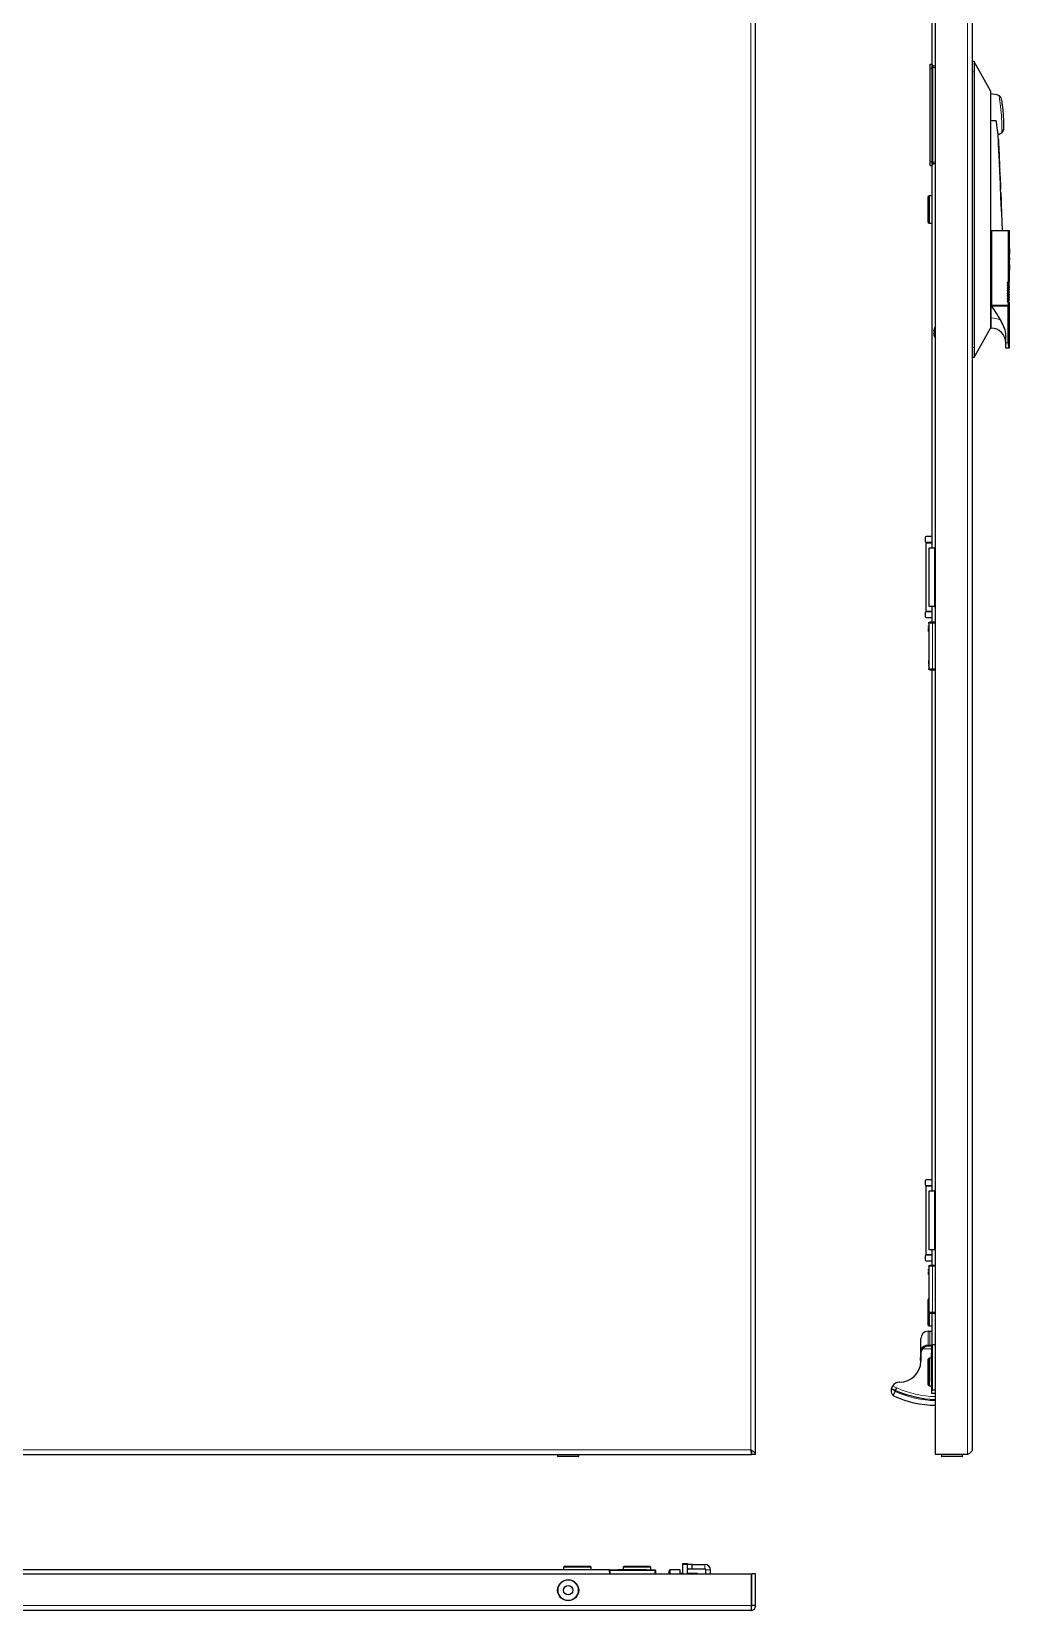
# Model space of a CAD drawing. Header units: millimetres. Extents: x -527 to 1671, y -588 to 1043.
# Drawn here: x 5 to 537, y -568 to 291 of the extents above; entities that cross this region are included whole.
import ezdxf

# ---------------------------------------------------------------- set-up
doc = ezdxf.new("R2010")
doc.units = ezdxf.units.MM

msp = doc.modelspace()

# ---------------------------------------------------------------- linework, layer by layer
at = {"color": 8, "linetype": 'Continuous', "lineweight": 18}
for p, q in [((396.75, -480.58), (396.75, 869.22)), ((514.67, -483.18), (514.67, 871.82)), ((494.37, 271.32), (495.27, 271.32)), ((495.27, 271.32), (495.27, 273.32)), ((495.27, 220.32), (495.27, 271.32)), ((495.27, 271.32), (495.67, 271.32)), ((497.27, 271.52), (495.67, 271.52)), ((518.27, 269.32), (517.27, 269.32)), ((494.37, 220.32), (495.27, 220.32)), ((495.27, 220.32), (495.67, 220.32)), ((495.27, 218.32), (495.27, 220.32)), ((495.67, 220.12), (497.27, 220.12)), ((532.46, 210.3), (532.45, 210.3)), ((532.5, 209.33), (532.49, 209.33)), ((527.48, 182.82), (527.48, 142.32)), ((536.83, 154.82), (537.48, 154.82)), ((527.48, 135.29), (527.27, 135.29)), ((527.48, 129.82), (527.48, 135.29)), ((535.48, 121.82), (536.83, 121.82)), ((518.27, 119.32), (517.27, 119.32)), ((495.22, 13.02), (495.22, 13.32)), ((495.22, 10.32), (495.22, 13.02)), ((496.77, -21.68), (496.77, 10.32)), ((495.22, -24.38), (495.22, -21.68)), ((495.22, -24.68), (495.22, -24.38)), ((495.67, -55.68), (495.67, -30.68)), ((495.67, -30.68), (497.27, -30.68)), ((497.27, -55.68), (495.67, -55.68)), ((495.22, -336.98), (495.22, -336.68)), ((495.22, -339.68), (495.22, -336.98)), ((496.77, -371.68), (496.77, -339.68)), ((495.22, -374.38), (495.22, -371.68)), ((495.22, -374.68), (495.22, -374.38)), ((495.67, -380.68), (497.27, -380.68)), ((495.67, -405.68), (495.67, -380.68)), ((497.27, -405.68), (495.67, -405.68)), ((489.27, -420.03), (489.27, -420.03)), ((493.3, -423.53), (493.3, -416.03)), ((494.26, -416.03), (494.26, -423.53)), ((495.27, -425.53), (490.15, -425.53)), ((493.27, -424.03), (493.27, -423.53)), ((493.27, -423.53), (493.3, -423.53)), ((493.3, -424.03), (493.3, -423.53)), ((493.3, -423.53), (494.26, -423.53)), ((494.26, -423.53), (495.27, -423.53)), ((495.27, -423.48), (495.57, -423.48)), ((495.57, -423.18), (495.57, -423.48)), ((497.27, -423.48), (495.57, -423.48)), ((495.57, -423.48), (495.57, -447.88)), ((473.94, -445.92), (476.14, -446.83)), ((495.07, -442.08), (495.27, -442.08)), ((495.27, -447.88), (495.57, -447.88)), ((495.57, -447.88), (495.57, -448.18)), ((495.57, -447.88), (497.27, -447.88)), ((-392.05, -480.58), (396.75, -480.58)), ((291.6, -483.93), (303.1, -483.93)), ((500.52, -483.93), (512.02, -483.93)), ((320.15, -546.25), (319.85, -546.25)), ((320.15, -546.25), (320.15, -545.95)), ((344.55, -546.25), (320.15, -546.25)), ((320.15, -546.25), (320.15, -547.95)), ((328.98, -545.75), (328.98, -545.95)), ((344.55, -545.95), (344.55, -546.25)), ((344.55, -547.95), (344.55, -546.25)), ((344.85, -546.25), (344.55, -546.25)), ((352.9, -545.9), (352.9, -547.95)), ((358.55, -547.9), (358.55, -547.95)), ((362.3, -542.9), (359.8, -542.9)), ((371.8, -545.4), (371.8, -542.9)), ((372.3, -545.9), (374.8, -545.9)), ((397.05, -565.35), (-392.35, -565.35))]:
    msp.add_line(p, q, dxfattribs=at)
at = {"color": 7, "linetype": 'Continuous', "lineweight": 25}
for p, q in [((399.35, -483.18), (399.35, 871.82)), ((497.27, -483.18), (497.27, 871.82)), ((517.27, 869.22), (517.27, 271.82)), ((495.27, 378.32), (495.27, 273.32)), ((494.37, 273.32), (495.27, 273.32)), ((494.37, 271.32), (494.37, 273.32)), ((494.37, 220.32), (494.37, 271.32)), ((495.67, 272.92), (495.67, 271.32)), ((495.67, 272.52), (497.27, 272.52)), ((495.67, 271.32), (495.67, 220.32)), ((518.27, 274.82), (517.27, 274.82)), ((517.27, 271.82), (517.27, 269.32)), ((517.27, 269.32), (517.27, 119.32)), ((518.27, 269.32), (518.27, 119.32)), ((527.27, 258.82), (519.35, 272.91)), ((527.27, 258.82), (527.27, 253.35)), ((527.27, 253.35), (527.27, 245.82)), ((527.27, 245.82), (527.27, 142.82)), ((531.79, 226.15), (531.39, 235.34)), ((531.51, 232.12), (531.46, 232.5)), ((531.52, 232.12), (531.47, 232.5)), ((531.47, 232.5), (531.59, 229.34)), ((531.52, 231.83), (531.51, 232.12)), ((531.52, 232.12), (531.51, 232.12)), ((531.53, 231.83), (531.52, 232.12)), ((534.21, 237.76), (534.22, 237.95)), ((531.53, 231.83), (531.52, 231.83)), ((531.88, 224.06), (531.78, 226.15)), ((531.79, 226.14), (531.78, 226.14)), ((532.06, 220.15), (531.83, 223.95)), ((532.04, 220.55), (531.9, 223.65)), ((494.37, 218.32), (494.37, 220.32)), ((494.37, 218.32), (495.27, 218.32)), ((495.27, 218.32), (495.27, 10.32)), ((495.67, 220.32), (495.67, 218.72)), ((497.27, 219.12), (495.67, 219.12)), ((531.9, 222.26), (532.14, 218.27)), ((532.03, 220.55), (532.06, 220.15)), ((532.1, 218.9), (532.05, 220.15)), ((532.06, 220.15), (532.05, 220.15)), ((532.08, 218.27), (532.07, 218.27)), ((532.14, 218.27), (532.08, 218.27)), ((532.23, 216.04), (532.13, 218.27)), ((532.17, 216.04), (532.17, 216.05)), ((532.17, 216.04), (532.17, 216.04)), ((532.29, 214.78), (532.24, 216.04)), ((532.28, 214.77), (532.28, 214.78)), ((532.39, 212.32), (532.3, 214.46)), ((532.4, 212.32), (532.39, 212.32)), ((532.6, 207.77), (532.4, 212.35)), ((532.45, 210.3), (532.49, 209.33)), ((532.46, 210.3), (532.5, 209.33)), ((532.57, 207.77), (532.56, 207.77)), ((532.69, 205.41), (532.59, 207.77)), ((493.77, 201.82), (493.27, 201.32)), ((493.27, 194.32), (493.27, 201.32)), ((495.27, 201.82), (493.77, 201.82)), ((493.77, 201.82), (493.77, 194.32)), ((532.64, 205.41), (532.64, 205.41)), ((532.81, 202.94), (532.7, 205.41)), ((532.76, 203.7), (532.77, 203.7)), ((532.77, 203.7), (532.78, 203.7)), ((532.8, 203.18), (532.79, 203.32)), ((532.82, 202.77), (532.8, 203.05)), ((532.84, 201.47), (532.82, 201.47)), ((532.85, 201.47), (532.83, 201.47)), ((532.89, 201.01), (532.84, 202.25)), ((532.87, 200.68), (532.84, 201.47)), ((532.88, 200.68), (532.85, 201.47)), ((532.86, 200.68), (532.85, 200.68)), ((532.86, 200.68), (532.88, 200.68)), ((532.87, 201.5), (532.92, 200.4)), ((532.91, 200.69), (532.89, 201.01)), ((532.95, 199.79), (532.91, 200.59)), ((533, 198.56), (532.95, 199.79)), ((533.04, 197.76), (533.02, 198.03)), ((533.05, 197.5), (533.04, 197.64)), ((493.27, 187.32), (493.27, 194.32)), ((493.77, 194.32), (493.77, 186.82)), ((533.18, 194.44), (533.06, 197.11)), ((533.06, 197.04), (533.06, 197.04)), ((533.07, 197.04), (533.07, 197.04)), ((533.18, 192.97), (533.12, 194.42)), ((533.14, 194.44), (533.13, 194.44)), ((533.26, 192.32), (533.17, 194.44)), ((533.69, 182.82), (533.27, 192.32)), ((493.27, 187.32), (493.77, 186.82)), ((493.77, 186.82), (495.27, 186.82)), ((527.27, 182.82), (527.48, 182.82)), ((527.48, 182.82), (527.72, 182.82)), ((527.72, 182.82), (527.72, 142.32)), ((527.72, 182.82), (536.83, 182.82)), ((536.83, 182.82), (536.83, 154.82)), ((536.83, 182.82), (537.48, 182.82)), ((537.48, 177.82), (537.48, 182.82)), ((537.23, 177.82), (537.48, 177.82)), ((537.23, 177.82), (537.23, 168.06)), ((537.35, 175.87), (537.35, 170.01)), ((537.36, 175.87), (537.35, 175.87)), ((537.36, 175.87), (537.36, 170.01)), ((537.36, 175.87), (537.48, 175.87)), ((537.48, 174.89), (537.41, 174.89)), ((537.41, 174.89), (537.41, 170.01)), ((537.46, 172.94), (537.46, 170.01)), ((537.47, 172.94), (537.46, 172.94)), ((537.47, 175.87), (537.47, 177.82)), ((537.47, 172.94), (537.47, 174.89)), ((537.47, 172.94), (537.47, 170.01)), ((537.47, 172.94), (537.48, 172.94)), ((537.48, 174.89), (537.48, 175.87)), ((537.48, 170.01), (537.48, 172.94)), ((537.41, 168.06), (537.23, 168.06)), ((537.37, 164.26), (537.23, 164.26)), ((537.23, 164.26), (537.23, 161.29)), ((537.29, 163.77), (537.29, 162.97)), ((537.3, 163.77), (537.29, 163.77)), ((537.3, 163.77), (537.3, 162.97)), ((537.3, 163.77), (537.36, 163.77)), ((537.36, 170.01), (537.35, 170.01)), ((537.41, 170.01), (537.36, 170.01)), ((537.41, 168.06), (537.41, 165.13)), ((537.48, 165.13), (537.41, 165.13)), ((537.43, 163.43), (537.42, 163.43)), ((537.47, 164.26), (537.44, 161.29)), ((537.47, 170.01), (537.46, 170.01)), ((537.46, 168.06), (537.46, 167.09)), ((537.47, 168.06), (537.46, 168.06)), ((537.47, 167.09), (537.46, 167.09)), ((537.46, 162.39), (537.47, 163.66)), ((537.47, 168.06), (537.47, 170.01)), ((537.48, 170.01), (537.47, 170.01)), ((537.47, 168.06), (537.47, 167.09)), ((537.47, 168.06), (537.48, 168.06)), ((537.47, 165.13), (537.47, 167.09)), ((537.48, 167.09), (537.47, 167.09)), ((537.48, 164.26), (537.47, 164.26)), ((537.48, 163.66), (537.47, 163.66)), ((537.47, 162.39), (537.48, 163.66)), ((537.48, 167.09), (537.48, 168.06)), ((537.48, 164.26), (537.48, 165.13)), ((537.48, 163.63), (537.48, 164.26)), ((537.48, 163.66), (537.48, 162.39)), ((536.29, 154.72), (536.72, 154.72)), ((537.38, 154.72), (536.72, 154.72)), ((537.48, 153.42), (536.98, 154.72)), ((537.23, 161.29), (537.3, 161.29)), ((537.3, 162.97), (537.29, 162.97)), ((537.29, 162.47), (537.29, 161.29)), ((537.3, 162.47), (537.29, 162.47)), ((537.36, 162.97), (537.3, 162.97)), ((537.3, 162.47), (537.3, 161.29)), ((537.3, 162.47), (537.35, 162.47)), ((537.38, 161.29), (537.4, 161.29)), ((537.4, 162.73), (537.39, 162.73)), ((537.39, 161.29), (537.43, 161.29)), ((537.43, 162.08), (537.42, 162.08)), ((537.42, 161.73), (537.42, 161.71)), ((537.43, 161.73), (537.42, 161.73)), ((537.43, 161.71), (537.42, 161.71)), ((537.42, 161.38), (537.42, 161.29)), ((537.43, 161.38), (537.42, 161.38)), ((537.43, 161.73), (537.43, 161.71)), ((537.43, 161.38), (537.43, 161.29)), ((537.44, 161.29), (537.47, 161.29)), ((537.47, 162.39), (537.46, 162.39)), ((537.46, 161.29), (537.46, 161.9)), ((537.47, 161.9), (537.46, 161.9)), ((537.47, 161.9), (537.47, 162.72)), ((537.47, 162.39), (537.48, 162.39)), ((537.47, 161.9), (537.48, 161.9)), ((537.47, 161.29), (537.47, 161.9)), ((537.48, 154.82), (537.48, 161.9)), ((536.29, 153.32), (536.72, 153.32)), ((536.29, 151.92), (536.72, 151.92)), ((536.29, 150.52), (536.72, 150.52)), ((536.29, 149.12), (536.72, 149.12)), ((536.29, 147.72), (536.72, 147.72)), ((536.29, 146.32), (536.72, 146.32)), ((537.38, 153.32), (536.72, 153.32)), ((537.38, 151.92), (536.72, 151.92)), ((537.38, 150.52), (536.72, 150.52)), ((537.38, 149.12), (536.72, 149.12)), ((537.38, 147.72), (536.72, 147.72)), ((537.38, 146.32), (536.72, 146.32)), ((537.48, 153.42), (536.83, 153.42)), ((537.48, 152.02), (536.83, 152.02)), ((537.48, 150.62), (536.83, 150.62)), ((537.48, 149.22), (536.83, 149.22)), ((537.48, 147.82), (536.83, 147.82)), ((537.48, 146.42), (536.83, 146.42)), ((537.48, 152.02), (536.98, 153.32)), ((537.48, 150.62), (536.98, 151.92)), ((537.48, 149.22), (536.98, 150.52)), ((537.48, 147.82), (536.98, 149.12)), ((537.48, 146.42), (536.98, 147.72)), ((537.48, 145.02), (536.98, 146.32)), ((527.27, 142.82), (527.27, 141.82)), ((527.27, 142.32), (527.48, 142.32)), ((527.48, 141.82), (527.27, 141.82)), ((527.48, 142.32), (527.72, 142.32)), ((527.48, 141.82), (527.72, 141.82)), ((527.72, 142.32), (536.83, 142.32)), ((527.72, 141.82), (536.83, 141.82)), ((535.48, 141.82), (535.46, 142.32)), ((536.29, 144.92), (536.72, 144.92)), ((537.38, 144.92), (536.72, 144.92)), ((537.48, 145.02), (536.83, 145.02)), ((536.83, 143.62), (536.83, 142.32)), ((537.48, 143.62), (536.83, 143.62)), ((536.83, 142.32), (537.48, 142.32)), ((536.83, 121.82), (536.83, 141.82)), ((536.83, 141.82), (537.48, 141.82)), ((537.48, 143.62), (536.98, 144.92)), ((537.48, 142.32), (537.48, 143.62)), ((537.48, 118.82), (537.48, 141.82)), ((496.56, 129.47), (496.56, 129.39)), ((519.35, 115.74), (527.27, 129.82)), ((527.27, 135.29), (527.27, 129.82)), ((527.27, 129.82), (527.48, 129.82)), ((496.25, 128.1), (496.56, 128.02)), ((496.56, 126.93), (496.25, 126.84)), ((496.56, 128.02), (496.56, 126.93)), ((496.56, 125.55), (496.56, 125.48)), ((535.48, 121.82), (535.48, 124.91)), ((517.27, 119.32), (517.27, 116.82)), ((517.27, 116.82), (517.27, -480.58)), ((518.27, 113.82), (517.27, 113.82)), ((537.2, 118.82), (535.48, 118.82)), ((537.48, 118.82), (537.2, 118.82)), ((491.72, 15.82), (491.72, 13.82)), ((495.27, 16.32), (492.22, 16.32)), ((492.22, 13.32), (495.27, 13.32)), ((492.22, 13.32), (492.22, 13.02)), ((492.22, -24.38), (492.22, 13.02)), ((492.22, 13.02), (495.22, 13.02)), ((493.77, 10.32), (496.77, 10.32)), ((493.77, -21.68), (493.77, 10.32)), ((494.72, 13.32), (494.72, 13.02)), ((495.22, 13.02), (495.27, 13.02)), ((497.27, 10.32), (496.77, 10.32)), ((491.72, -25.18), (491.72, -27.18)), ((495.22, -24.38), (492.22, -24.38)), ((492.22, -24.38), (492.22, -24.68)), ((495.27, -24.68), (492.22, -24.68)), ((496.77, -21.68), (493.77, -21.68)), ((494.72, -24.38), (494.72, -24.68)), ((495.27, -24.38), (495.22, -24.38)), ((495.27, -21.68), (495.27, -30.18)), ((496.77, -21.68), (497.27, -21.68)), ((492.22, -27.68), (495.27, -27.68)), ((493.67, -30.68), (493.67, -55.68)), ((497.27, -30.18), (495.67, -30.18)), ((495.27, -56.18), (495.27, -339.68)), ((495.67, -56.18), (497.27, -56.18)), ((491.72, -334.18), (491.72, -336.18)), ((495.27, -333.68), (492.22, -333.68)), ((492.22, -336.68), (495.27, -336.68)), ((492.22, -336.68), (492.22, -336.98)), ((492.22, -374.38), (492.22, -336.98)), ((492.22, -336.98), (495.22, -336.98)), ((493.77, -371.68), (493.77, -339.68)), ((493.77, -339.68), (496.77, -339.68)), ((494.72, -336.68), (494.72, -336.98)), ((495.22, -336.98), (495.27, -336.98)), ((497.27, -339.68), (496.77, -339.68)), ((491.72, -375.18), (491.72, -377.18)), ((495.22, -374.38), (492.22, -374.38)), ((492.22, -374.38), (492.22, -374.68)), ((495.27, -374.68), (492.22, -374.68)), ((492.22, -377.68), (495.27, -377.68)), ((496.77, -371.68), (493.77, -371.68)), ((494.72, -374.38), (494.72, -374.68)), ((495.27, -374.38), (495.22, -374.38)), ((495.27, -371.68), (495.27, -380.18)), ((496.77, -371.68), (497.27, -371.68)), ((493.67, -380.68), (493.67, -405.68)), ((497.27, -380.18), (495.67, -380.18)), ((493.67, -398.28), (493.27, -398.68)), ((493.27, -405.68), (493.27, -398.68)), ((493.27, -412.68), (493.27, -405.68)), ((493.77, -405.68), (493.77, -413.18)), ((495.27, -406.18), (495.27, -423.18)), ((495.67, -406.18), (497.16, -406.18)), ((489.27, -425.97), (489.27, -420.03)), ((489.27, -425.96), (489.27, -420.03)), ((493.27, -412.68), (493.77, -413.18)), ((493.27, -416.03), (493.3, -416.03)), ((493.27, -416.03), (493.27, -416.03)), ((493.3, -416.03), (494.26, -416.03)), ((493.77, -413.18), (495.27, -413.18)), ((494.26, -416.03), (495.27, -416.03)), ((489.17, -428.36), (489.27, -428.36)), ((489.17, -428.49), (489.27, -428.49)), ((489.17, -428.49), (489.17, -430.04)), ((489.27, -428.03), (489.27, -425.97)), ((489.27, -428.03), (489.27, -432.28)), ((493.27, -424.03), (495.27, -424.03)), ((495.07, -427.82), (495.27, -427.82)), ((495.07, -430.78), (495.07, -427.82)), ((495.27, -423.18), (495.57, -423.18)), ((495.27, -447.88), (495.27, -423.48)), ((495.57, -423.18), (496.22, -423.18)), ((496.22, -423.18), (497.27, -423.18)), ((489.16, -430.18), (489.17, -430.18)), ((489.17, -430.04), (489.27, -430.04)), ((489.17, -430.18), (489.27, -430.18)), ((489.17, -430.25), (489.27, -430.25)), ((489.17, -430.38), (489.27, -430.38)), ((489.17, -431.38), (489.17, -430.38)), ((489.17, -431.88), (489.17, -431.38)), ((489.17, -431.38), (489.27, -431.38)), ((489.17, -431.88), (489.27, -431.88)), ((493.77, -430.68), (493.27, -431.18)), ((493.27, -438.18), (493.27, -431.18)), ((495.07, -430.68), (493.77, -430.68)), ((493.77, -430.68), (493.77, -438.18)), ((495.05, -434.22), (495.27, -434.22)), ((495.07, -437.38), (495.05, -437.38)), ((495.07, -430.78), (495.27, -430.78)), ((495.07, -432.77), (495.07, -430.78)), ((495.07, -432.77), (495.27, -432.77)), ((495.07, -434.13), (495.07, -432.77)), ((495.07, -434.13), (495.27, -434.13)), ((495.07, -435.79), (495.07, -434.38)), ((495.07, -436.83), (495.07, -435.79)), ((495.07, -435.79), (495.27, -435.79)), ((495.07, -436.83), (495.27, -436.83)), ((495.07, -438.71), (495.07, -436.83)), ((493.27, -445.18), (493.27, -438.18)), ((493.27, -445.18), (493.77, -445.68)), ((493.77, -438.18), (493.77, -445.68)), ((493.77, -445.68), (495.27, -445.68)), ((495.07, -438.71), (495.27, -438.71)), ((495.07, -439.51), (495.07, -438.71)), ((495.07, -439.51), (495.27, -439.51)), ((495.07, -443.32), (495.27, -443.32)), ((475.54, -448.21), (473.38, -447.31)), ((495.27, -449.83), (495.27, -447.88)), ((497.27, -449.83), (495.27, -449.83)), ((497.27, -448.18), (495.57, -448.18)), ((-392.35, -483.18), (397.05, -483.18)), ((291.6, -483.18), (291.6, -483.93)), ((302.85, -484.18), (291.85, -484.18)), ((303.1, -483.93), (303.1, -483.18)), ((397.05, -481.18), (397.05, -483.18)), ((399.35, -483.18), (397.35, -483.18)), ((514.67, -483.18), (497.27, -483.18)), ((500.52, -483.18), (500.52, -483.93)), ((511.77, -484.18), (500.77, -484.18)), ((512.02, -483.93), (512.02, -483.18)), ((-392.35, -547.95), (397.05, -547.95)), ((319.85, -545.95), (-315.15, -545.95)), ((295.35, -543.95), (294.85, -544.45)), ((294.85, -544.45), (294.85, -545.95)), ((309.85, -544.45), (294.85, -544.45)), ((295.35, -543.95), (309.35, -543.95)), ((309.85, -544.45), (309.35, -543.95)), ((309.85, -545.95), (309.85, -544.45)), ((319.85, -545.95), (319.85, -546.25)), ((319.85, -546.89), (319.85, -546.25)), ((319.85, -546.89), (319.85, -547.95)), ((320.15, -545.95), (344.55, -545.95)), ((324.5, -545.75), (324.5, -545.95)), ((324.5, -545.75), (324.85, -545.75)), ((324.85, -545.75), (324.85, -545.95)), ((324.85, -545.75), (325.1, -545.75)), ((325.1, -545.75), (325.1, -545.95)), ((325.1, -545.75), (325.21, -545.75)), ((325.21, -545.75), (325.21, -545.95)), ((326.24, -545.75), (326.24, -545.95)), ((326.24, -545.75), (326.89, -545.75)), ((326.91, -545.75), (326.91, -545.95)), ((326.91, -545.75), (327.25, -545.75)), ((327.25, -545.75), (327.25, -545.95)), ((327.85, -543.95), (327.35, -544.45)), ((327.35, -544.45), (327.35, -545.75)), ((342.35, -544.45), (327.35, -544.45)), ((327.85, -543.95), (341.85, -543.95)), ((330.57, -545.95), (330.57, -545.72)), ((330.7, -545.75), (331.48, -545.75)), ((331.48, -545.75), (332.28, -545.75)), ((331.48, -545.75), (331.48, -545.95)), ((332.28, -545.75), (332.28, -545.95)), ((332.28, -545.75), (332.76, -545.75)), ((332.76, -545.75), (332.76, -545.95)), ((332.76, -545.75), (334.15, -545.75)), ((333.79, -545.72), (333.79, -545.75)), ((334.15, -545.75), (334.15, -545.95)), ((334.15, -545.75), (335.2, -545.75)), ((335.2, -545.75), (335.2, -545.95)), ((336.25, -545.75), (336.25, -545.95)), ((336.25, -545.75), (338.21, -545.75)), ((338.21, -545.75), (338.21, -545.95)), ((338.21, -545.75), (340.2, -545.75)), ((340.2, -545.75), (340.2, -545.95)), ((342.35, -544.45), (341.85, -543.95)), ((342.35, -545.95), (342.35, -544.45)), ((344.85, -546.25), (344.85, -547.95)), ((352.3, -547.95), (352.3, -546.5)), ((358.3, -545.9), (352.9, -545.9)), ((358.3, -547.95), (358.3, -545.9)), ((359.8, -547.9), (358.55, -547.9)), ((359.8, -542.4), (362.3, -542.4)), ((359.8, -542.9), (359.8, -542.4)), ((359.8, -547.95), (359.8, -542.9)), ((362.3, -542.4), (362.3, -542.9)), ((362.3, -547.95), (362.3, -542.9)), ((362.8, -542.9), (362.3, -542.94)), ((367.75, -547.9), (362.3, -547.9)), ((364.8, -542.9), (362.8, -542.9)), ((362.8, -545.4), (364.8, -545.4)), ((364.8, -542.9), (371.8, -542.9)), ((364.8, -545.4), (364.8, -542.9)), ((364.8, -545.4), (371.8, -545.4)), ((367.8, -547.95), (367.75, -547.9)), ((367.75, -547.95), (367.75, -547.9)), ((372.3, -547.95), (372.3, -545.9)), ((374.8, -547.95), (374.8, -545.9)), ((397.05, -565.35), (397.05, -547.95)), ((399.35, -547.95), (397.35, -547.95)), ((397.35, -565.35), (397.35, -547.95)), ((399.35, -565.35), (399.35, -547.95)), ((399.35, -565.35), (397.35, -565.35)), ((396.75, -567.95), (-392.05, -567.95))]:
    msp.add_line(p, q, dxfattribs=at)
at = {"color": 7, "linetype": 'Continuous', "lineweight": 25, "flags": 128}
for points in [[(531.83, 223.95), (531.87, 223), (531.9, 222.26)], [(532.08, 218.27), (532.13, 217.02), (532.17, 216.04)], [(532.45, 209.64), (532.56, 207.27), (532.64, 205.41)], [(532.49, 209.33), (532.53, 208.46), (532.56, 207.77)], [(532.5, 209.33), (532.54, 208.46), (532.57, 207.77)], [(532.84, 200.82), (533.03, 196.43), (533.18, 192.97)], [(533.13, 194.44), (532.97, 197.93), (532.85, 200.68)], [(533.14, 194.44), (532.98, 197.93), (532.86, 200.68)], [(537.39, 161.99), (537.39, 161.81), (537.39, 161.67)], [(537.42, 161.73), (537.42, 161.93), (537.42, 162.08)], [(537.43, 161.73), (537.43, 161.93), (537.43, 162.08)], [(397.35, -554.45), (397.21, -554.2), (397.05, -553.93)], [(397.05, -562.96), (397.21, -562.7), (397.35, -562.45)]]:
    msp.add_lwpolyline(points, dxfattribs=at)
at = {"color": 8, "linetype": 'Continuous', "lineweight": 18, "flags": 128}
for points in [[(397.05, -554.52), (397.34, -555.11), (397.35, -555.13)], [(397.35, -561.76), (397.34, -561.78), (397.05, -562.37)]]:
    msp.add_lwpolyline(points, dxfattribs=at)
at = {"color": 7, "linetype": 'Continuous', "lineweight": 25}
for radius in [5.75, 2.5]:
    msp.add_circle((297.35, -556.95), radius, dxfattribs=at)
at = {"color": 8, "linetype": 'Continuous', "lineweight": 18}
msp.add_circle((297.35, -556.95), 5.5, dxfattribs=at)
at = {"color": 7, "linetype": 'Continuous', "lineweight": 25}
for centre, radius, start, end in [((495.27, 272.92), 0.4, 0, 90), ((527.27, 245.82), 11.4, 66.37549, 90), ((527.27, 245.82), 11.4, 291.36213, 301.71629), ((495.27, 218.72), 0.4, 270, 0), ((537.38, 154.82), 0.1, 270, 0), ((537.38, 153.42), 0.1, 270, 0), ((537.38, 152.02), 0.1, 270, 0), ((537.38, 150.62), 0.1, 270, 0), ((537.38, 149.22), 0.1, 270, 0), ((537.38, 147.82), 0.1, 270, 0), ((537.38, 146.42), 0.1, 270, 0), ((537.38, 145.02), 0.1, 270, 0), ((501.66, 127.48), 5.45, 159.42245, 173.41237), ((501.52, 127.47), 5.35, 142.60007, 158.09132), ((527.48, 121.82), 8, 0, 90), ((501.66, 127.47), 5.45, 186.58763, 200.57755), ((501.52, 127.47), 5.35, 201.90868, 217.39993), ((492.22, 15.82), 0.5, 90, 180), ((492.22, 13.82), 0.5, 180, 270), ((492.22, -25.18), 0.5, 90, 180), ((492.22, -27.18), 0.5, 180, 270), ((492.22, -334.18), 0.5, 90, 180), ((492.22, -336.18), 0.5, 180, 270), ((492.22, -375.18), 0.5, 90, 180), ((492.22, -377.18), 0.5, 180, 270), ((493.27, -420.03), 4, 90, 180), ((493.27, -420.03), 4, 90, 180), ((493.27, -428.03), 4, 141.31781, 180), ((495.57, -423.48), 0.3, 90, 180), ((477.77, -432.28), 11.5, 270, 0), ((477.77, -448.28), 4.5, 90, 148.43185), ((498.27, -398.13), 58.2, 245.70354, 269.01549), ((498.27, -398.13), 55, 245.58594, 268.9582), ((495.57, -447.88), 0.3, 180, 270), ((291.85, -483.93), 0.25, 180, 270), ((302.85, -483.93), 0.25, 270, 0), ((500.77, -483.93), 0.25, 180, 270), ((511.77, -483.93), 0.25, 270, 0), ((320.15, -546.25), 0.3, 90, 180), ((344.55, -546.25), 0.3, 0, 90), ((352.9, -546.5), 0.6, 90, 180), ((358.55, -547.65), 0.25, 180, 270), ((362.8, -545.9), 0.5, 90, 180), ((371.8, -545.9), 3, 0, 90), ((371.8, -545.9), 0.5, 360, 90), ((389.85, -558.45), 7.5, 343.7398, 16.2602)]:
    msp.add_arc(centre, radius, start, end, dxfattribs=at)
at = {"color": 8, "linetype": 'Continuous', "lineweight": 18}
for centre, radius, start, end in [((527.63, 123.23), 12.07, 66.28954, 90.71323), ((493.27, -428.03), 4.5, 90, 152.71955), ((493.77, -423.54), 0.491, 271.15589, 1.11103), ((498.27, -398.13), 55.65, 245.60841, 268.97035), ((498.27, -398.13), 53.5, 245.55903, 268.92899)]:
    msp.add_arc(centre, radius, start, end, dxfattribs=at)
at = {"color": 7, "linetype": 'Continuous', "lineweight": 25}
for points, knots in [([(518.27, 274.82), (518.27, 274.76), (518.27, 274.64), (518.27, 273.69), (518.27, 272.3), (518.27, 270.75), (518.27, 269.73), (518.27, 269.32)], [0, 0, 0, 0, 0.214694, 0.429388, 0.644082, 0.858775, 1, 1, 1, 1]), ([(519.35, 272.9), (519.16, 273.21), (518.8, 273.79), (518.45, 274.49), (518.28, 274.83)], [0, 0, 0, 0, 0.5253232, 1, 1, 1, 1]), ([(532.9, 255.06), (532.88, 255.12), (532.82, 255.3), (532.64, 255.61), (532.33, 255.98), (532.02, 256.15), (531.85, 256.25)], [0, 0, 0, 0, 0.124152, 0.341643, 0.649974, 1, 1, 1, 1]), ([(532.98, 254.72), (532.97, 254.75), (532.96, 254.84), (533.05, 254.33), (533.25, 253.15), (533.59, 250.92), (533.9, 248.16), (534.14, 245.21), (534.25, 242.43), (534.27, 240.11), (534.24, 238.48), (534.21, 237.82), (534.21, 237.77), (534.21, 237.76)], [0, 0, 0, 0, 0.030403, 0.098769, 0.206023, 0.316924, 0.429796, 0.54227, 0.652144, 0.75822, 0.860909, 0.962167, 1, 1, 1, 1]), ([(531.37, 235.34), (531.37, 235.33), (531.38, 235.31), (531.13, 236.67), (530.81, 238.86), (530.52, 240.93), (530.45, 242.16), (530.21, 242.53), (530.14, 242.58), (530.08, 242.61), (529.95, 242.59), (529.51, 242.52), (528.58, 242.49), (527.77, 242.7), (527.29, 242.82)], [0, 0, 0, 0, 0.1420884, 0.3674634, 0.5915606, 0.7394261, 0.8133096, 0.8201913, 0.8256124, 0.8293026, 0.8330422, 0.8487573, 0.9118768, 1, 1, 1, 1]), ([(533.27, 236.15), (533.35, 236.2), (533.57, 236.32), (533.82, 236.62), (534.03, 236.96), (534.13, 237.24), (534.17, 237.4), (534.18, 237.46)], [0, 0, 0, 0, 0.1747015, 0.4583416, 0.6963812, 0.8885007, 1, 1, 1, 1]), ([(531.62, 229.4), (531.6, 229.84), (531.56, 230.71), (531.54, 231.46), (531.53, 231.83)], [0, 0, 0, 0, 0.500963, 1, 1, 1, 1]), ([(531.59, 229.34), (531.62, 228.75), (531.67, 227.57), (531.76, 225.86), (531.84, 224.55), (531.89, 223.9), (531.9, 223.67), (531.9, 223.65), (531.9, 223.63)], [0, 0, 0, 0, 0.250282, 0.499393, 0.748791, 0.874699, 0.937286, 1, 1, 1, 1]), ([(531.79, 226.14), (531.79, 226.16), (531.79, 226.19), (531.78, 226.45), (531.75, 226.8), (531.72, 227.39), (531.67, 228.27), (531.63, 229.02), (531.62, 229.4)], [0, 0, 0, 0, 0.124416, 0.248357, 0.373982, 0.500169, 0.7494, 1, 1, 1, 1]), ([(532.29, 214.75), (532.29, 214.79), (532.29, 214.87), (532.29, 214.54), (532.3, 213.95), (532.32, 213.43), (532.32, 213.17)], [0, 0, 0, 0, 0.248736, 0.498686, 0.748107, 1, 1, 1, 1]), ([(532.32, 213.17), (532.33, 212.9), (532.35, 212.35), (532.39, 211.15), (532.43, 210.24), (532.45, 209.64)], [0, 0, 0, 0, 0.249362, 0.499672, 1, 1, 1, 1]), ([(532.39, 212.32), (532.39, 212.31), (532.39, 212.3), (532.39, 212.12), (532.39, 211.87), (532.4, 211.52), (532.42, 211), (532.44, 210.58), (532.45, 210.3)], [0, 0, 0, 0, 0.249432, 0.37514, 0.499356, 0.623458, 0.749245, 1, 1, 1, 1]), ([(532.4, 212.32), (532.4, 212.31), (532.4, 212.3), (532.4, 212.12), (532.4, 211.87), (532.41, 211.52), (532.43, 211), (532.45, 210.58), (532.46, 210.3)], [0, 0, 0, 0, 0.249432, 0.37514, 0.499356, 0.623458, 0.749245, 1, 1, 1, 1]), ([(532.79, 203.32), (532.79, 203.26), (532.8, 203.13), (532.81, 202.72), (532.83, 202.09), (532.86, 201.26), (532.89, 200.69), (532.9, 200.4)], [0, 0, 0, 0, 0.1246, 0.248977, 0.500405, 0.749333, 1, 1, 1, 1]), ([(532.91, 200.4), (532.89, 200.92), (532.86, 201.7), (532.82, 202.66), (532.81, 203), (532.8, 203.18)], [0, 0, 0, 0, 0.4989654, 0.749922, 1, 1, 1, 1]), ([(532.92, 200.4), (532.9, 200.82), (532.87, 201.46), (532.84, 202.26), (532.82, 202.6), (532.82, 202.77)], [0, 0, 0, 0, 0.50146, 0.750257, 1, 1, 1, 1]), ([(532.83, 201.47), (532.83, 201.46), (532.83, 201.44), (532.83, 201.29), (532.83, 201.11), (532.83, 200.95), (532.84, 200.86), (532.84, 200.82)], [0, 0, 0, 0, 0.249445, 0.498999, 0.74851, 0.873859, 1, 1, 1, 1]), ([(532.9, 200.4), (532.91, 200.12), (532.94, 199.56), (532.98, 198.74), (533.01, 198.12), (533.04, 197.7), (533.04, 197.57), (533.05, 197.5)], [0, 0, 0, 0, 0.2487307, 0.4973773, 0.750528, 0.8752331, 1, 1, 1, 1]), ([(533.04, 197.64), (533.03, 197.81), (533.02, 198.16), (532.97, 199.11), (532.93, 199.89), (532.91, 200.4)], [0, 0, 0, 0, 0.249575, 0.500842, 1, 1, 1, 1]), ([(532.92, 200.4), (532.94, 200.02), (532.96, 199.55), (532.98, 199.12), (532.98, 199.04)], [0, 0, 0, 0, 0.802786, 1, 1, 1, 1]), ([(533.02, 198.03), (533.02, 198.2), (533, 198.55), (532.97, 199.35), (532.94, 199.98), (532.92, 200.4)], [0, 0, 0, 0, 0.2508953, 0.500775, 1, 1, 1, 1]), ([(533.05, 197.47), (533.05, 197.4), (533.06, 197.21), (533.06, 197.11), (533.07, 197.04)], [0, 0, 0, 0, 0.3349706, 1, 1, 1, 1]), ([(533.18, 192.97), (533.18, 192.93), (533.19, 192.84), (533.2, 192.68), (533.21, 192.5), (533.22, 192.35), (533.23, 192.33), (533.23, 192.32)], [0, 0, 0, 0, 0.125388, 0.250591, 0.500192, 0.749805, 1, 1, 1, 1]), ([(537.42, 163.43), (537.42, 163.5), (537.42, 163.66), (537.42, 163.87), (537.41, 164.03), (537.39, 164.24), (537.37, 164.25), (537.36, 164.26)], [0, 0, 0, 0, 0.125885, 0.250002, 0.375256, 0.501237, 1, 1, 1, 1]), ([(537.36, 163.77), (537.37, 163.76), (537.38, 163.75), (537.39, 163.65), (537.39, 163.56), (537.39, 163.46), (537.39, 163.4), (537.39, 163.37)], [0, 0, 0, 0, 0.464779, 0.639498, 0.766783, 0.894486, 1, 1, 1, 1]), ([(537.39, 163.37), (537.39, 163.32), (537.39, 163.24), (537.39, 163.14), (537.39, 163.06), (537.38, 162.97), (537.37, 162.97), (537.36, 162.97)], [0, 0, 0, 0, 0.144848, 0.259554, 0.374146, 0.548842, 1, 1, 1, 1]), ([(537.43, 163.43), (537.43, 163.52), (537.43, 163.68), (537.42, 163.89), (537.42, 164.06), (537.4, 164.24), (537.38, 164.25), (537.37, 164.26)], [0, 0, 0, 0, 0.149141, 0.264134, 0.378852, 0.560232, 1, 1, 1, 1]), ([(537.39, 162.73), (537.4, 162.75), (537.41, 162.8), (537.41, 162.92), (537.42, 163.05), (537.42, 163.21), (537.42, 163.34), (537.42, 163.43)], [0, 0, 0, 0, 0.249783, 0.499064, 0.624235, 0.749653, 1, 1, 1, 1]), ([(537.4, 162.73), (537.41, 162.76), (537.42, 162.81), (537.42, 162.98), (537.43, 163.18), (537.43, 163.33), (537.43, 163.41), (537.43, 163.43)], [0, 0, 0, 0, 0.331473, 0.546481, 0.762526, 0.960277, 1, 1, 1, 1]), ([(536.82, 153.42), (536.73, 153.64), (536.6, 153.96), (536.42, 154.4), (536.33, 154.61), (536.29, 154.72)], [0, 0, 0, 0, 0.499993, 0.749996, 1, 1, 1, 1]), ([(536.72, 154.72), (536.73, 154.72), (536.76, 154.73), (536.8, 154.75), (536.82, 154.78), (536.82, 154.81), (536.83, 154.82), (536.83, 154.82)], [0, 0, 0, 0, 0.295691, 0.568687, 0.759853, 0.951912, 1, 1, 1, 1]), ([(537.35, 162.47), (537.36, 162.47), (537.37, 162.46), (537.38, 162.4), (537.38, 162.34), (537.39, 162.23), (537.39, 162.11), (537.39, 162.03), (537.39, 161.99)], [0, 0, 0, 0, 0.362307, 0.499762, 0.603895, 0.707751, 0.888159, 1, 1, 1, 1]), ([(537.42, 162.08), (537.42, 162.16), (537.41, 162.27), (537.41, 162.42), (537.41, 162.52), (537.41, 162.6), (537.4, 162.68), (537.4, 162.71), (537.39, 162.73)], [0, 0, 0, 0, 0.250367, 0.375745, 0.500635, 0.625633, 0.750126, 1, 1, 1, 1]), ([(537.39, 161.67), (537.39, 161.64), (537.39, 161.57), (537.39, 161.44), (537.39, 161.35), (537.39, 161.3), (537.39, 161.29)], [0, 0, 0, 0, 0.2561394, 0.5126978, 0.9190221, 1, 1, 1, 1]), ([(537.43, 162.08), (537.43, 162.19), (537.42, 162.35), (537.42, 162.54), (537.41, 162.66), (537.41, 162.71), (537.4, 162.73)], [0, 0, 0, 0, 0.336422, 0.52346, 0.710673, 1, 1, 1, 1]), ([(537.42, 161.38), (537.42, 161.39), (537.42, 161.4), (537.42, 161.45), (537.42, 161.55), (537.42, 161.65), (537.42, 161.71)], [0, 0, 0, 0, 0.1253633, 0.2500316, 0.4996752, 1, 1, 1, 1]), ([(537.43, 161.38), (537.43, 161.4), (537.43, 161.42), (537.43, 161.5), (537.43, 161.6), (537.43, 161.68), (537.43, 161.71)], [0, 0, 0, 0, 0.20263, 0.420406, 0.728008, 1, 1, 1, 1]), ([(536.82, 152.02), (536.73, 152.24), (536.6, 152.56), (536.42, 153), (536.33, 153.21), (536.29, 153.32)], [0, 0, 0, 0, 0.499993, 0.749996, 1, 1, 1, 1]), ([(536.82, 150.62), (536.73, 150.84), (536.6, 151.16), (536.42, 151.6), (536.33, 151.81), (536.29, 151.92)], [0, 0, 0, 0, 0.499993, 0.749996, 1, 1, 1, 1]), ([(536.82, 149.22), (536.73, 149.44), (536.6, 149.76), (536.42, 150.2), (536.33, 150.41), (536.29, 150.52)], [0, 0, 0, 0, 0.499993, 0.749996, 1, 1, 1, 1]), ([(536.82, 147.82), (536.73, 148.04), (536.6, 148.36), (536.42, 148.8), (536.33, 149.01), (536.29, 149.12)], [0, 0, 0, 0, 0.4999933, 0.7499958, 1, 1, 1, 1]), ([(536.82, 146.42), (536.73, 146.64), (536.6, 146.96), (536.42, 147.4), (536.33, 147.61), (536.29, 147.72)], [0, 0, 0, 0, 0.499993, 0.749996, 1, 1, 1, 1]), ([(536.82, 145.02), (536.73, 145.24), (536.6, 145.56), (536.42, 146), (536.33, 146.21), (536.29, 146.32)], [0, 0, 0, 0, 0.499993, 0.749996, 1, 1, 1, 1]), ([(536.72, 153.32), (536.73, 153.32), (536.76, 153.33), (536.8, 153.35), (536.82, 153.38), (536.82, 153.41), (536.83, 153.42), (536.83, 153.42)], [0, 0, 0, 0, 0.295691, 0.568687, 0.759853, 0.951912, 1, 1, 1, 1]), ([(536.72, 151.92), (536.73, 151.92), (536.76, 151.93), (536.8, 151.95), (536.82, 151.98), (536.82, 152.01), (536.83, 152.02), (536.83, 152.02)], [0, 0, 0, 0, 0.2956914, 0.5686867, 0.7598531, 0.9519121, 1, 1, 1, 1]), ([(536.72, 150.52), (536.73, 150.52), (536.76, 150.53), (536.8, 150.55), (536.82, 150.58), (536.82, 150.61), (536.83, 150.62), (536.83, 150.62)], [0, 0, 0, 0, 0.2956914, 0.5686867, 0.7598531, 0.9519121, 1, 1, 1, 1]), ([(536.72, 149.12), (536.73, 149.12), (536.76, 149.13), (536.8, 149.15), (536.82, 149.18), (536.82, 149.21), (536.83, 149.22), (536.83, 149.22)], [0, 0, 0, 0, 0.295691, 0.568687, 0.759853, 0.951912, 1, 1, 1, 1]), ([(536.72, 147.72), (536.73, 147.72), (536.76, 147.73), (536.8, 147.75), (536.82, 147.78), (536.82, 147.81), (536.83, 147.82), (536.83, 147.82)], [0, 0, 0, 0, 0.295691, 0.568687, 0.759853, 0.951912, 1, 1, 1, 1]), ([(536.72, 146.32), (536.73, 146.32), (536.76, 146.33), (536.8, 146.35), (536.82, 146.38), (536.82, 146.41), (536.83, 146.42), (536.83, 146.42)], [0, 0, 0, 0, 0.295691, 0.568687, 0.759853, 0.951912, 1, 1, 1, 1]), ([(527.27, 141.82), (527.27, 140.69), (527.27, 138.35), (527.27, 136.33), (527.27, 135.29)], [0, 0, 0, 0, 0.484389, 1, 1, 1, 1]), ([(527.72, 141.82), (528.54, 140.58), (530.19, 138.09), (531.72, 135.55), (532.48, 134.28)], [0, 0, 0, 0, 0.499713, 1, 1, 1, 1]), ([(536.82, 143.62), (536.73, 143.84), (536.6, 144.16), (536.42, 144.6), (536.33, 144.81), (536.29, 144.92)], [0, 0, 0, 0, 0.499993, 0.749996, 1, 1, 1, 1]), ([(536.72, 144.92), (536.73, 144.92), (536.76, 144.93), (536.8, 144.95), (536.82, 144.98), (536.82, 145.01), (536.83, 145.02), (536.83, 145.02)], [0, 0, 0, 0, 0.295691, 0.568687, 0.759853, 0.951912, 1, 1, 1, 1]), ([(532.48, 134.28), (533.09, 133.1), (534.33, 130.73), (535.34, 127.53), (535.45, 125.53), (535.48, 124.91)], [0, 0, 0, 0, 0.401015, 0.812371, 1, 1, 1, 1]), ([(535.48, 118.82), (535.48, 118.86), (535.48, 118.94), (535.48, 119.54), (535.48, 120.41), (535.48, 121.23), (535.48, 121.7), (535.48, 121.82)], [0, 0, 0, 0, 0.244194, 0.488981, 0.716656, 0.923156, 1, 1, 1, 1]), ([(536.83, 121.82), (536.83, 121.53), (536.84, 120.93), (536.9, 120.14), (536.98, 119.47), (537.08, 118.98), (537.16, 118.83), (537.2, 118.82), (537.2, 118.82)], [0, 0, 0, 0, 0.169896, 0.33938, 0.519039, 0.726848, 0.970472, 1, 1, 1, 1]), ([(518.27, 119.32), (518.27, 118.7), (518.27, 117.47), (518.27, 115.82), (518.27, 114.58), (518.27, 113.92), (518.27, 113.85), (518.27, 113.82)], [0, 0, 0, 0, 0.21469, 0.42938, 0.644073, 0.858767, 1, 1, 1, 1]), ([(518.28, 113.82), (518.45, 114.15), (518.8, 114.85), (519.16, 115.43), (519.35, 115.73)], [0, 0, 0, 0, 0.47459, 1, 1, 1, 1]), ([(493.37, -32.67), (493.37, -32.62), (493.37, -32.54), (493.37, -32.45), (493.37, -32.36), (493.37, -32.23), (493.37, -32.2), (493.37, -32.18)], [0, 0, 0, 0, 0.124693, 0.187182, 0.249773, 0.500039, 1, 1, 1, 1]), ([(493.37, -32.88), (493.37, -32.88), (493.37, -32.88), (493.37, -32.87), (493.37, -32.86), (493.37, -32.83), (493.37, -32.79), (493.37, -32.75), (493.37, -32.71), (493.37, -32.69), (493.37, -32.67)], [0, 0, 0, 0, 0.128825, 0.180169, 0.243397, 0.36986, 0.499864, 0.749649, 0.843476, 1, 1, 1, 1]), ([(493.37, -34.39), (493.37, -34.31), (493.37, -34.16), (493.37, -33.94), (493.37, -33.76), (493.37, -33.59), (493.37, -33.49), (493.37, -33.48), (493.37, -33.47)], [0, 0, 0, 0, 0.125049, 0.249886, 0.370856, 0.49982, 0.749609, 1, 1, 1, 1]), ([(493.37, -35.24), (493.37, -35.23), (493.37, -35.22), (493.37, -35.13), (493.37, -35.04), (493.37, -34.91), (493.37, -34.7), (493.37, -34.51), (493.37, -34.39)], [0, 0, 0, 0, 0.25007, 0.379181, 0.500499, 0.62417, 0.750842, 1, 1, 1, 1]), ([(493.37, -51.12), (493.37, -51.13), (493.37, -51.14), (493.37, -51.22), (493.37, -51.32), (493.37, -51.45), (493.37, -51.66), (493.37, -51.84), (493.37, -51.96)], [0, 0, 0, 0, 0.25007, 0.379559, 0.500499, 0.624556, 0.750843, 1, 1, 1, 1]), ([(493.37, -51.96), (493.37, -52), (493.37, -52.08), (493.37, -52.23), (493.37, -52.42), (493.37, -52.59), (493.37, -52.76), (493.37, -52.87), (493.37, -52.88), (493.37, -52.88)], [0, 0, 0, 0, 0.0626366, 0.1252782, 0.2500723, 0.3748405, 0.4999941, 0.7496958, 1, 1, 1, 1]), ([(493.37, -53.47), (493.37, -53.47), (493.37, -53.47), (493.37, -53.49), (493.37, -53.5), (493.37, -53.52), (493.37, -53.58), (493.37, -53.64), (493.37, -53.68)], [0, 0, 0, 0, 0.13107, 0.182437, 0.243796, 0.371388, 0.500442, 1, 1, 1, 1]), ([(493.37, -53.68), (493.37, -53.71), (493.37, -53.76), (493.37, -53.84), (493.37, -53.91), (493.37, -54), (493.37, -54.13), (493.37, -54.16), (493.37, -54.18)], [0, 0, 0, 0, 0.0626863, 0.1251726, 0.1876279, 0.2501847, 0.5003136, 1, 1, 1, 1]), ([(493.37, -382.67), (493.37, -382.62), (493.37, -382.54), (493.37, -382.45), (493.37, -382.36), (493.37, -382.23), (493.37, -382.2), (493.37, -382.18)], [0, 0, 0, 0, 0.124693, 0.187182, 0.249773, 0.500039, 1, 1, 1, 1]), ([(493.37, -382.88), (493.37, -382.88), (493.37, -382.88), (493.37, -382.87), (493.37, -382.86), (493.37, -382.83), (493.37, -382.79), (493.37, -382.75), (493.37, -382.71), (493.37, -382.69), (493.37, -382.67)], [0, 0, 0, 0, 0.128825, 0.180169, 0.243397, 0.36986, 0.499864, 0.749649, 0.843476, 1, 1, 1, 1]), ([(493.37, -384.39), (493.37, -384.31), (493.37, -384.16), (493.37, -383.94), (493.37, -383.76), (493.37, -383.59), (493.37, -383.49), (493.37, -383.48), (493.37, -383.47)], [0, 0, 0, 0, 0.1250486, 0.2498861, 0.3708558, 0.4998199, 0.7496086, 1, 1, 1, 1]), ([(493.37, -385.24), (493.37, -385.23), (493.37, -385.22), (493.37, -385.13), (493.37, -385.04), (493.37, -384.91), (493.37, -384.7), (493.37, -384.51), (493.37, -384.39)], [0, 0, 0, 0, 0.25007, 0.379181, 0.500499, 0.62417, 0.750842, 1, 1, 1, 1]), ([(493.37, -401.12), (493.37, -401.13), (493.37, -401.14), (493.37, -401.22), (493.37, -401.32), (493.37, -401.45), (493.37, -401.66), (493.37, -401.84), (493.37, -401.96)], [0, 0, 0, 0, 0.25007, 0.379559, 0.500499, 0.624556, 0.750843, 1, 1, 1, 1]), ([(493.37, -401.96), (493.37, -402), (493.37, -402.08), (493.37, -402.23), (493.37, -402.42), (493.37, -402.59), (493.37, -402.76), (493.37, -402.87), (493.37, -402.88), (493.37, -402.88)], [0, 0, 0, 0, 0.0626366, 0.1252782, 0.2500723, 0.3748405, 0.4999941, 0.7496958, 1, 1, 1, 1]), ([(493.37, -403.47), (493.37, -403.47), (493.37, -403.47), (493.37, -403.49), (493.37, -403.5), (493.37, -403.52), (493.37, -403.58), (493.37, -403.64), (493.37, -403.68)], [0, 0, 0, 0, 0.13107, 0.182437, 0.243796, 0.371388, 0.500442, 1, 1, 1, 1]), ([(493.37, -403.68), (493.37, -403.71), (493.37, -403.76), (493.37, -403.84), (493.37, -403.91), (493.37, -404), (493.37, -404.13), (493.37, -404.16), (493.37, -404.18)], [0, 0, 0, 0, 0.062686, 0.125173, 0.187628, 0.250185, 0.500314, 1, 1, 1, 1]), ([(489.17, -428.36), (489.17, -428.36), (489.17, -428.36), (489.17, -428.39), (489.17, -428.44), (489.17, -428.47), (489.17, -428.49)], [0, 0, 0, 0, 0.280836, 0.55925, 0.779182, 1, 1, 1, 1]), ([(489.27, -427.96), (489.27, -427.96), (489.27, -427.95), (489.27, -427.95), (489.27, -427.93), (489.27, -427.85), (489.27, -427.52), (489.27, -426.89), (489.27, -426.29), (489.27, -425.96)], [0, 0, 0, 0, 0.00167, 0.003889, 0.009531, 0.034361, 0.132751, 0.526214, 1, 1, 1, 1]), ([(490.15, -425.53), (490.32, -425.34), (490.75, -424.87), (491.69, -424.29), (492.58, -424.05), (493.16, -424.03), (493.27, -424.03), (493.27, -424.03)], [0, 0, 0, 0, 0.19414, 0.485275, 0.898779, 0.996769, 1, 1, 1, 1]), ([(489.17, -430.04), (489.17, -430.06), (489.17, -430.1), (489.17, -430.15), (489.17, -430.17), (489.17, -430.18), (489.17, -430.18)], [0, 0, 0, 0, 0.280953, 0.559391, 0.779073, 1, 1, 1, 1]), ([(489.17, -430.11), (489.17, -430.13), (489.17, -430.18), (489.17, -430.24), (489.17, -430.25), (489.17, -430.25)], [0, 0, 0, 0, 0.280801, 0.559621, 1, 1, 1, 1]), ([(473.38, -447.31), (473.38, -447.3), (473.39, -447.27), (473.45, -447.02), (473.57, -446.66), (473.74, -446.27), (473.88, -446.02), (473.94, -445.92)], [0, 0, 0, 0, 0.2129, 0.425707, 0.640613, 0.853382, 1, 1, 1, 1]), ([(495.07, -442.08), (495.07, -441.71), (495.07, -441.01), (495.07, -440.16), (495.07, -439.71), (495.07, -439.68)], [0, 0, 0, 0, 0.5224374, 0.9756494, 1, 1, 1, 1]), ([(495.07, -443.32), (495.07, -443.14), (495.07, -442.8), (495.07, -442.31), (495.07, -442.08)], [0, 0, 0, 0, 0.5368, 1, 1, 1, 1]), ([(474.32, -451.16), (474.29, -451.13), (474.21, -451.04), (473.75, -450.4), (473.23, -449.2), (473.3, -448.04), (473.33, -447.55)], [0, 0, 0, 0, 0.101651, 0.345128, 0.729048, 1, 1, 1, 1]), ([(473.38, -447.31), (473.37, -447.37), (473.35, -447.44), (473.33, -447.53), (473.33, -447.55)], [0, 0, 0, 0, 0.789403, 1, 1, 1, 1]), ([(475.29, -448.81), (475.29, -448.81), (475.29, -448.8), (475.29, -448.79), (475.27, -448.76), (475.16, -448.66), (474.66, -448.34), (474.02, -447.96), (473.48, -447.64), (473.33, -447.55)], [0, 0, 0, 0, 0.0037482, 0.0086979, 0.0182752, 0.0547407, 0.1991768, 0.7745776, 1, 1, 1, 1]), ([(474.32, -451.16), (474.33, -451.12), (474.37, -451.02), (474.61, -450.46), (474.94, -449.66), (475.2, -449.04), (475.29, -448.81)], [0, 0, 0, 0, 0.237351, 0.529954, 0.830331, 1, 1, 1, 1]), ([(475.54, -448.21), (475.55, -448.19), (475.56, -448.16), (475.66, -447.93), (475.81, -447.58), (475.98, -447.2), (476.09, -446.95), (476.13, -446.85), (476.14, -446.83)], [0, 0, 0, 0, 0.214635, 0.429269, 0.643917, 0.858595, 0.982146, 1, 1, 1, 1]), ([(399.35, -483.18), (399.35, -482.96), (399.28, -482.74), (399.02, -482.31), (398.83, -482.09), (398.35, -481.66), (398.06, -481.44), (397.43, -481.01), (397.09, -480.79), (396.75, -480.58)], [0, 0, 0, 0, 0.25, 0.25, 0.5, 0.5, 0.75, 0.75, 1, 1, 1, 1]), ([(396.75, -480.58), (396.78, -480.92), (396.8, -481.26), (396.85, -481.89), (396.88, -482.18), (396.93, -482.66), (396.95, -482.85), (397, -483.11), (397.03, -483.18), (397.05, -483.18)], [0, 0, 0, 0, 0.25, 0.25, 0.5, 0.5, 0.75, 0.75, 1, 1, 1, 1]), ([(397.35, -483.18), (397.35, -482.74), (397.29, -482.31), (397.06, -481.44), (396.91, -481.01), (396.75, -480.58)], [0, 0, 0, 0, 0.5, 0.5, 1, 1, 1, 1]), ([(396.75, -480.58), (396.8, -480.73), (396.85, -480.89), (396.95, -481.11), (397, -481.18), (397.05, -481.18)], [0, 0, 0, 0, 0.5, 0.5, 1, 1, 1, 1]), ([(517.27, -480.58), (517.27, -480.79), (517.2, -481.01), (516.94, -481.44), (516.75, -481.66), (516.27, -482.09), (515.98, -482.31), (515.35, -482.74), (515.01, -482.96), (514.67, -483.18)], [0, 0, 0, 0, 0.25, 0.25, 0.5, 0.5, 0.75, 0.75, 1, 1, 1, 1]), ([(325.21, -545.75), (325.35, -545.75), (325.62, -545.75), (326.05, -545.75), (326.24, -545.75)], [0, 0, 0, 0, 0.547643, 1, 1, 1, 1]), ([(327.25, -545.75), (327.59, -545.75), (328.22, -545.75), (328.74, -545.75), (328.98, -545.75)], [0, 0, 0, 0, 0.5368, 1, 1, 1, 1]), ([(328.98, -545.75), (329.31, -545.75), (329.91, -545.75), (330.48, -545.75), (330.51, -545.75), (330.53, -545.75)], [0, 0, 0, 0, 0.415678, 0.776277, 1, 1, 1, 1]), ([(335.38, -545.75), (335.42, -545.75), (335.7, -545.75), (335.99, -545.75), (336.25, -545.75)], [0, 0, 0, 0, 0.139498, 1, 1, 1, 1]), ([(396.75, -565.95), (396.91, -565.95), (397.06, -565.88), (397.29, -565.66), (397.35, -565.5), (397.35, -565.35)], [0, 0, 0, 0, 0.5, 0.5, 1, 1, 1, 1]), ([(396.75, -567.95), (396.92, -567.95), (397.09, -567.93), (397.43, -567.86), (397.59, -567.81), (397.91, -567.68), (398.06, -567.6), (398.34, -567.41), (398.47, -567.3), (398.71, -567.06), (398.82, -566.93), (399.01, -566.65), (399.09, -566.5), (399.29, -566.02), (399.35, -565.69), (399.35, -565.35)], [0, 0, 0, 0, 0.125, 0.125, 0.25, 0.25, 0.375, 0.375, 0.5, 0.5, 0.625, 0.625, 0.75, 0.75, 1, 1, 1, 1]), ([(397.05, -565.35), (397.03, -565.69), (397, -566.03), (396.95, -566.66), (396.93, -566.94), (396.88, -567.43), (396.85, -567.62), (396.8, -567.88), (396.78, -567.95), (396.75, -567.95)], [0, 0, 0, 0, 0.25, 0.25, 0.5, 0.5, 0.75, 0.75, 1, 1, 1, 1])]:
    msp.add_open_spline(points, degree=3, knots=knots, dxfattribs=at)
at = {"color": 8, "linetype": 'Continuous', "lineweight": 18}
for points, knots in [([(533.27, 236.13), (533.27, 236.14), (533.27, 236.2), (533.29, 236.97), (533.33, 238.9), (533.31, 241.64), (533.17, 244.93), (532.9, 248.43), (532.52, 251.69), (532.13, 254.33), (531.89, 255.73), (531.78, 256.32), (531.8, 256.21), (531.8, 256.18)], [0, 0, 0, 0, 0.038287, 0.14055, 0.24357, 0.349125, 0.457771, 0.568766, 0.680522, 0.791151, 0.899049, 0.96816, 1, 1, 1, 1]), ([(527.48, 135.29), (527.48, 135.29), (527.48, 135.38), (527.48, 135.97), (527.48, 137.12), (527.48, 138.83), (527.48, 140.41), (527.48, 141.42), (527.48, 141.82)], [0, 0, 0, 0, 0.000009, 0.046134, 0.306129, 0.566528, 0.826701, 1, 1, 1, 1])]:
    msp.add_open_spline(points, degree=3, knots=knots, dxfattribs=at)
at = {"color": 7, "linetype": 'Continuous', "lineweight": 25}
for points in [[(493.67, -30.68), (493.68, -30.61), (493.69, -30.48), (493.81, -30.32), (493.98, -30.2), (494.11, -30.18), (494.17, -30.18)], [(495.67, -30.18), (495.48, -30.18), (495.08, -30.18), (494.59, -30.18), (494.24, -30.18), (494.19, -30.18), (494.17, -30.18)], [(494.17, -56.18), (494.11, -56.17), (493.98, -56.15), (493.81, -56.04), (493.69, -55.87), (493.68, -55.74), (493.67, -55.68)], [(494.17, -56.18), (494.19, -56.18), (494.24, -56.18), (494.59, -56.18), (495.08, -56.18), (495.48, -56.18), (495.67, -56.18)], [(493.67, -380.68), (493.68, -380.61), (493.69, -380.48), (493.81, -380.32), (493.98, -380.2), (494.11, -380.18), (494.17, -380.18)], [(495.67, -380.18), (495.48, -380.18), (495.08, -380.18), (494.59, -380.18), (494.24, -380.18), (494.19, -380.18), (494.17, -380.18)], [(494.17, -406.18), (494.11, -406.17), (493.98, -406.15), (493.81, -406.04), (493.69, -405.87), (493.68, -405.74), (493.67, -405.68)], [(494.17, -406.18), (494.19, -406.18), (494.24, -406.18), (494.59, -406.18), (495.08, -406.18), (495.48, -406.18), (495.67, -406.18)]]:
    msp.add_open_spline(points, degree=3, dxfattribs=at)
at = {"color": 8, "linetype": 'Continuous', "lineweight": 18}
for points in [[(495.67, -30.68), (495.41, -30.68), (494.89, -30.68), (494.23, -30.68), (493.76, -30.68), (493.7, -30.68), (493.67, -30.68)], [(495.67, -30.18), (495.67, -30.18), (495.67, -30.2), (495.67, -30.32), (495.67, -30.48), (495.67, -30.61), (495.67, -30.68)], [(493.67, -55.68), (493.7, -55.68), (493.76, -55.68), (494.23, -55.68), (494.89, -55.68), (495.41, -55.68), (495.67, -55.68)], [(495.67, -55.68), (495.67, -55.74), (495.67, -55.87), (495.67, -56.04), (495.67, -56.15), (495.67, -56.17), (495.67, -56.18)], [(495.67, -380.68), (495.41, -380.68), (494.89, -380.68), (494.23, -380.68), (493.76, -380.68), (493.7, -380.68), (493.67, -380.68)], [(495.67, -380.18), (495.67, -380.18), (495.67, -380.2), (495.67, -380.32), (495.67, -380.48), (495.67, -380.61), (495.67, -380.68)], [(493.67, -405.68), (493.7, -405.68), (493.76, -405.68), (494.23, -405.68), (494.89, -405.68), (495.41, -405.68), (495.67, -405.68)], [(495.67, -405.68), (495.67, -405.74), (495.67, -405.87), (495.67, -406.04), (495.67, -406.15), (495.67, -406.17), (495.67, -406.18)]]:
    msp.add_open_spline(points, degree=3, dxfattribs=at)

doc.saveas('drawing.dxf')
